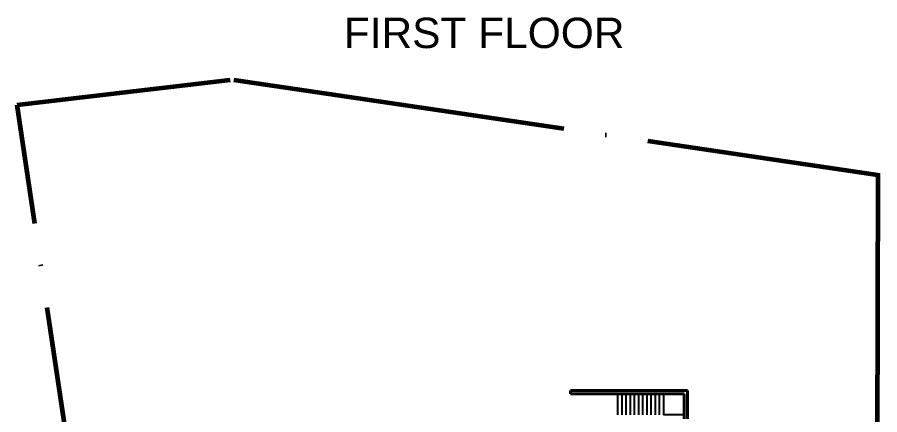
# Model space of a CAD drawing. Header units: inches. Extents: x 24 to 210, y -18 to 73.
# Drawn here: x 147.9 to 210, y 43.7 to 72.4 of the extents above; entities that cross this region are included whole.
import ezdxf

# ---------------------------------------------------------------- set-up
doc = ezdxf.new("R2010")
doc.units = ezdxf.units.IN
doc.header["$MEASUREMENT"] = 0
doc.linetypes.add('ACAD_ISO04W100', pattern=[30, 24, -3, 0, -3])
doc.layers.add('SITE BOUNDARY', color=6, linetype='ACAD_ISO04W100', lineweight=60)
doc.layers.add('WALL', color=2, linetype='Continuous', lineweight=40)
doc.layers.add('STAIR', color=231, linetype='Continuous')
doc.layers.add('TEXT', color=141, linetype='Continuous')
doc.styles.get("Standard").update_dxf_attribs({"font": 'arial.ttf'})

msp = doc.modelspace()

# ---------------------------------------------------------------- linework, layer by layer
at = {"layer": 'SITE BOUNDARY'}
for p, q in [((147.932, 66.049), (163.257, 67.849)), ((163.519, 67.845), (209.989, 60.994)), ((150.416, 66.341), (150.405, 66.415)), ((152.9, 66.632), (152.878, 66.781)), ((158.011, -2.045), (147.932, 66.049)), ((209.846, 61.015), (209.662, -4.078))]:
    msp.add_line(p, q, dxfattribs=at)
at = {"layer": 'STAIR'}
for p, q in [((191.128, 45.253), (191.128, 43.753)), ((191.428, 45.253), (191.428, 43.753)), ((191.728, 45.253), (191.728, 43.753)), ((192.028, 45.253), (192.028, 43.753)), ((192.328, 45.253), (192.328, 43.753)), ((192.628, 45.253), (192.628, 43.753)), ((192.928, 45.253), (192.928, 43.753)), ((193.228, 45.253), (193.228, 43.753)), ((193.528, 45.253), (193.528, 43.753)), ((193.828, 45.253), (193.828, 43.753)), ((194.128, 45.253), (194.128, 43.753)), ((194.428, 45.253), (194.428, 43.753)), ((195.928, 43.753), (194.428, 43.753))]:
    msp.add_line(p, q, dxfattribs=at)
at = {"layer": 'WALL'}
for p, q in [((186.754, 64.42), (186.754, 64.42)), ((187.738, 45.483), (187.738, 45.253)), ((196.158, 45.483), (187.738, 45.483)), ((196.158, 45.483), (196.158, 43.453)), ((195.928, 45.253), (187.738, 45.253)), ((195.928, 45.253), (195.928, 43.453))]:
    msp.add_line(p, q, dxfattribs=at)

# ---------------------------------------------------------------- texts
at = {"layer": 'TEXT', "insert": (171.424, 72.326), "char_height": 2.18708, "attachment_point": 1}
msp.add_mtext_dynamic_manual_height_columns('FIRST FLOOR', width=42.06927, gutter_width=10.935, heights=[0], dxfattribs=at)

doc.saveas('drawing.dxf')
